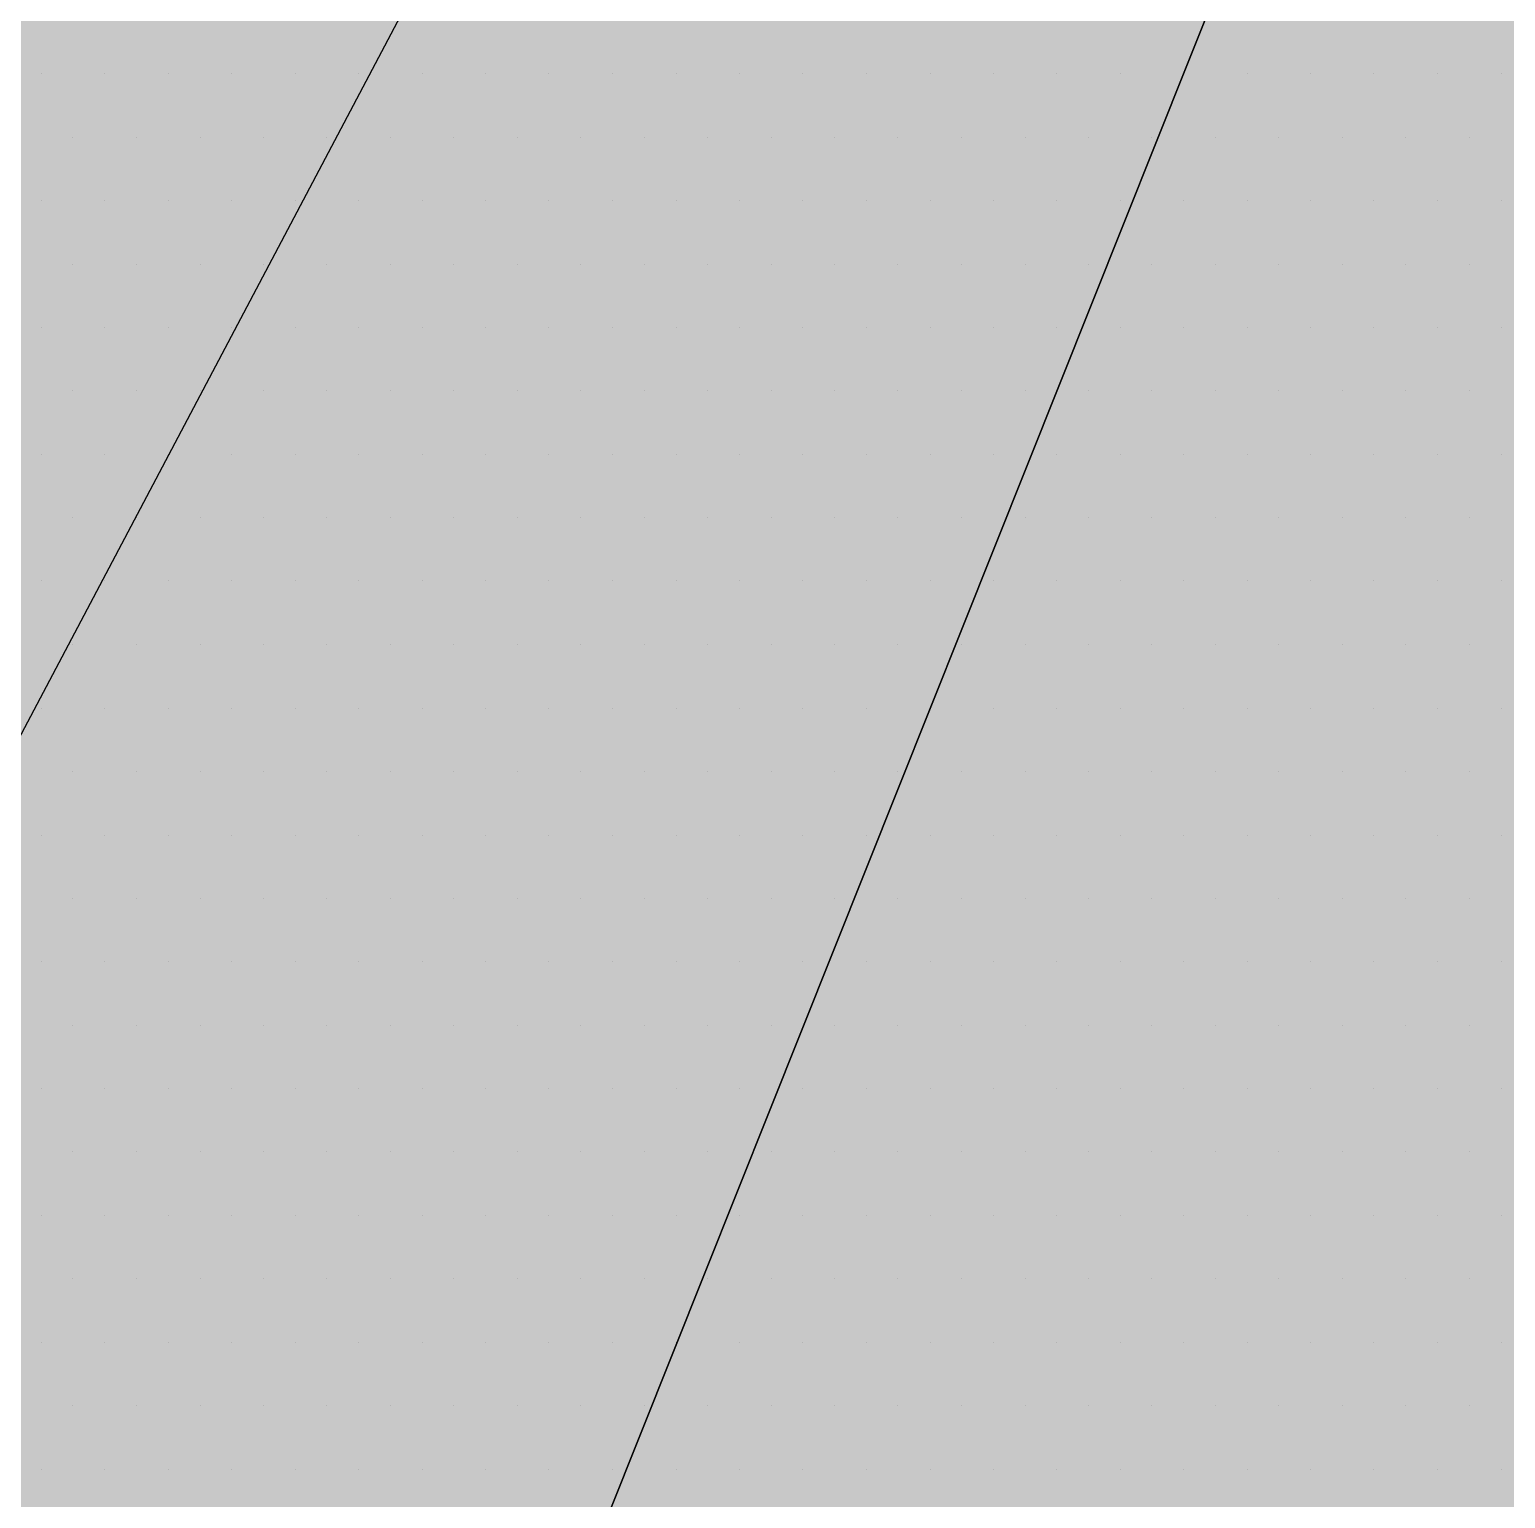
# Paper-space layout 'Layout1' of a CAD drawing. Extents: x -43 to 2298, y -18 to 768.
# Drawn here: x 141.808 to 143.088, y 265.853 to 267.128 of the extents above; entities that cross this region are included whole.
import ezdxf

# ---------------------------------------------------------------- set-up
doc = ezdxf.new("R2010")
doc.units = 0
doc.header["$LTSCALE"] = 2
doc.linetypes.add('CACHEX2', pattern=[0.75, 0.5, -0.25])
doc.layers.add('CARTOUCHE', color=7, linetype='Continuous')
doc.layers.add('LOGO', color=7, linetype='Continuous')

# ---------------------------------------------------------------- blocks, each defined once
blk = doc.blocks.new('A$C715108E3')
at = {"layer": 'LOGO', "color": 131}
for p, q in [((-6.947, -4.892), (-6.947, -4.892)), ((-6.855, -4.892), (-6.855, -4.892)), ((-6.7637, -4.892), (-6.7637, -4.892)), ((-6.6719, -4.892), (-6.6719, -4.892)), ((-6.5799, -4.892), (-6.5799, -4.892)), ((-6.4886, -4.892), (-6.4886, -4.892)), ((-6.3966, -4.892), (-6.3966, -4.892)), ((-6.305, -4.892), (-6.305, -4.892)), ((-6.2133, -4.892), (-6.2133, -4.892)), ((-6.1213, -4.892), (-6.1213, -4.892)), ((-6.0296, -4.892), (-6.0296, -4.892)), ((-5.9376, -4.892), (-5.9376, -4.892)), ((-5.8464, -4.892), (-5.8464, -4.892)), ((-5.7543, -4.892), (-5.7543, -4.892)), ((-5.6625, -4.892), (-5.6625, -4.892)), ((-5.571, -4.892), (-5.571, -4.892)), ((-5.4792, -4.892), (-5.4792, -4.892)), ((-5.3874, -4.892), (-5.3874, -4.892)), ((-5.2959, -4.892), (-5.2959, -4.892)), ((-5.2041, -4.892), (-5.2041, -4.892)), ((-5.1121, -4.892), (-5.1121, -4.892)), ((-5.0208, -4.892), (-5.0208, -4.892)), ((-4.929, -4.892), (-4.929, -4.892)), ((-4.8369, -4.892), (-4.8369, -4.892)), ((-6.9013, -4.9833), (-6.9013, -4.9833)), ((-6.8095, -4.9833), (-6.8095, -4.9833)), ((-6.7175, -4.9833), (-6.7175, -4.9833)), ((-6.6262, -4.9833), (-6.6262, -4.9833)), ((-6.5342, -4.9833), (-6.5342, -4.9833)), ((-6.4421, -4.9833), (-6.4421, -4.9833)), ((-6.3509, -4.9833), (-6.3509, -4.9833)), ((-6.2589, -4.9833), (-6.2589, -4.9833)), ((-6.1672, -4.9833), (-6.1672, -4.9833)), ((-6.0757, -4.9833), (-6.0757, -4.9833)), ((-5.9841, -4.9833), (-5.9841, -4.9833)), ((-5.8921, -4.9833), (-5.8921, -4.9833)), ((-5.8001, -4.9833), (-5.8001, -4.9833)), ((-5.7088, -4.9833), (-5.7088, -4.9833)), ((-5.6168, -4.9833), (-5.6168, -4.9833)), ((-5.5249, -4.9833), (-5.5249, -4.9833)), ((-5.4335, -4.9833), (-5.4335, -4.9833)), ((-5.3417, -4.9833), (-5.3417, -4.9833)), ((-5.2498, -4.9833), (-5.2498, -4.9833)), ((-5.1584, -4.9833), (-5.1584, -4.9833)), ((-5.0665, -4.9833), (-5.0665, -4.9833)), ((-4.9745, -4.9833), (-4.9745, -4.9833)), ((-4.8829, -4.9833), (-4.8829, -4.9833)), ((-6.947, -5.0748), (-6.947, -5.0748)), ((-6.855, -5.0748), (-6.855, -5.0748)), ((-6.7637, -5.0748), (-6.7637, -5.0748)), ((-6.6719, -5.0748), (-6.6719, -5.0748)), ((-6.5799, -5.0748), (-6.5799, -5.0748)), ((-6.4886, -5.0748), (-6.4886, -5.0748)), ((-6.3966, -5.0748), (-6.3966, -5.0748)), ((-6.305, -5.0748), (-6.305, -5.0748)), ((-6.2133, -5.0748), (-6.2133, -5.0748)), ((-6.1213, -5.0748), (-6.1213, -5.0748)), ((-6.0296, -5.0748), (-6.0296, -5.0748)), ((-5.9376, -5.0748), (-5.9376, -5.0748)), ((-5.8464, -5.0748), (-5.8464, -5.0748)), ((-5.7543, -5.0748), (-5.7543, -5.0748)), ((-5.6625, -5.0748), (-5.6625, -5.0748)), ((-5.571, -5.0748), (-5.571, -5.0748)), ((-5.4792, -5.0748), (-5.4792, -5.0748)), ((-5.3874, -5.0748), (-5.3874, -5.0748)), ((-5.2959, -5.0748), (-5.2959, -5.0748)), ((-5.2041, -5.0748), (-5.2041, -5.0748)), ((-5.1121, -5.0748), (-5.1121, -5.0748)), ((-5.0208, -5.0748), (-5.0208, -5.0748)), ((-4.929, -5.0748), (-4.929, -5.0748)), ((-4.8369, -5.0748), (-4.8369, -5.0748)), ((-6.9013, -5.1674), (-6.9013, -5.1674)), ((-6.8095, -5.1674), (-6.8095, -5.1674)), ((-6.7175, -5.1674), (-6.7175, -5.1674)), ((-6.6262, -5.1674), (-6.6262, -5.1674)), ((-6.5342, -5.1674), (-6.5342, -5.1674)), ((-6.4421, -5.1674), (-6.4421, -5.1674)), ((-6.3509, -5.1674), (-6.3509, -5.1674)), ((-6.2589, -5.1674), (-6.2589, -5.1674)), ((-6.1672, -5.1674), (-6.1672, -5.1674)), ((-6.0757, -5.1674), (-6.0757, -5.1674)), ((-5.9841, -5.1674), (-5.9841, -5.1674)), ((-5.8921, -5.1674), (-5.8921, -5.1674)), ((-5.8001, -5.1674), (-5.8001, -5.1674)), ((-5.7088, -5.1674), (-5.7088, -5.1674)), ((-5.6168, -5.1674), (-5.6168, -5.1674)), ((-5.5249, -5.1674), (-5.5249, -5.1674)), ((-5.4335, -5.1674), (-5.4335, -5.1674)), ((-5.3417, -5.1674), (-5.3417, -5.1674)), ((-5.2498, -5.1674), (-5.2498, -5.1674)), ((-5.1584, -5.1674), (-5.1584, -5.1674)), ((-5.0665, -5.1674), (-5.0665, -5.1674)), ((-4.9745, -5.1674), (-4.9745, -5.1674)), ((-4.8829, -5.1674), (-4.8829, -5.1674)), ((-6.947, -5.2586), (-6.947, -5.2586)), ((-6.855, -5.2586), (-6.855, -5.2586)), ((-6.7637, -5.2586), (-6.7637, -5.2586)), ((-6.6719, -5.2586), (-6.6719, -5.2586)), ((-6.5799, -5.2586), (-6.5799, -5.2586)), ((-6.4886, -5.2586), (-6.4886, -5.2586)), ((-6.3966, -5.2586), (-6.3966, -5.2586)), ((-6.305, -5.2586), (-6.305, -5.2586)), ((-6.2133, -5.2586), (-6.2133, -5.2586)), ((-6.1213, -5.2586), (-6.1213, -5.2586)), ((-6.0296, -5.2586), (-6.0296, -5.2586)), ((-5.9376, -5.2586), (-5.9376, -5.2586)), ((-5.8464, -5.2586), (-5.8464, -5.2586)), ((-5.7543, -5.2586), (-5.7543, -5.2586)), ((-5.6625, -5.2586), (-5.6625, -5.2586)), ((-5.571, -5.2586), (-5.571, -5.2586)), ((-5.4792, -5.2586), (-5.4792, -5.2586)), ((-5.3874, -5.2586), (-5.3874, -5.2586)), ((-5.2959, -5.2586), (-5.2959, -5.2586)), ((-5.2041, -5.2586), (-5.2041, -5.2586)), ((-5.1121, -5.2586), (-5.1121, -5.2586)), ((-5.0208, -5.2586), (-5.0208, -5.2586)), ((-4.929, -5.2586), (-4.929, -5.2586)), ((-4.8369, -5.2586), (-4.8369, -5.2586)), ((-6.9013, -5.3499), (-6.9013, -5.3499)), ((-6.8095, -5.3499), (-6.8095, -5.3499)), ((-6.7175, -5.3499), (-6.7175, -5.3499)), ((-6.6262, -5.3499), (-6.6262, -5.3499)), ((-6.5342, -5.3499), (-6.5342, -5.3499)), ((-6.4421, -5.3499), (-6.4421, -5.3499)), ((-6.3509, -5.3499), (-6.3509, -5.3499)), ((-6.2589, -5.3499), (-6.2589, -5.3499)), ((-6.1672, -5.3499), (-6.1672, -5.3499)), ((-6.0757, -5.3499), (-6.0757, -5.3499)), ((-5.9841, -5.3499), (-5.9841, -5.3499)), ((-5.8921, -5.3499), (-5.8921, -5.3499)), ((-5.8001, -5.3499), (-5.8001, -5.3499)), ((-5.7088, -5.3499), (-5.7088, -5.3499)), ((-5.6168, -5.3499), (-5.6168, -5.3499)), ((-5.5249, -5.3499), (-5.5249, -5.3499)), ((-5.4335, -5.3499), (-5.4335, -5.3499)), ((-5.3417, -5.3499), (-5.3417, -5.3499)), ((-5.2498, -5.3499), (-5.2498, -5.3499)), ((-5.1584, -5.3499), (-5.1584, -5.3499)), ((-5.0665, -5.3499), (-5.0665, -5.3499)), ((-4.9745, -5.3499), (-4.9745, -5.3499)), ((-4.8829, -5.3499), (-4.8829, -5.3499)), ((-6.947, -5.4423), (-6.947, -5.4423)), ((-6.855, -5.4423), (-6.855, -5.4423)), ((-6.7637, -5.4423), (-6.7637, -5.4423)), ((-6.6719, -5.4423), (-6.6719, -5.4423)), ((-6.5799, -5.4423), (-6.5799, -5.4423)), ((-6.4886, -5.4423), (-6.4886, -5.4423)), ((-6.3966, -5.4423), (-6.3966, -5.4423)), ((-6.305, -5.4423), (-6.305, -5.4423)), ((-6.2133, -5.4423), (-6.2133, -5.4423)), ((-6.1213, -5.4423), (-6.1213, -5.4423)), ((-6.0296, -5.4423), (-6.0296, -5.4423)), ((-5.9376, -5.4423), (-5.9376, -5.4423)), ((-5.8464, -5.4423), (-5.8464, -5.4423)), ((-5.7543, -5.4423), (-5.7543, -5.4423)), ((-5.6625, -5.4423), (-5.6625, -5.4423)), ((-5.571, -5.4423), (-5.571, -5.4423)), ((-5.4792, -5.4423), (-5.4792, -5.4423)), ((-5.3874, -5.4423), (-5.3874, -5.4423)), ((-5.2959, -5.4423), (-5.2959, -5.4423)), ((-5.2041, -5.4423), (-5.2041, -5.4423)), ((-5.1121, -5.4423), (-5.1121, -5.4423)), ((-5.0208, -5.4423), (-5.0208, -5.4423)), ((-4.929, -5.4423), (-4.929, -5.4423)), ((-4.8369, -5.4423), (-4.8369, -5.4423)), ((-6.9013, -5.5339), (-6.9013, -5.5339)), ((-6.8095, -5.5339), (-6.8095, -5.5339)), ((-6.7175, -5.5339), (-6.7175, -5.5339)), ((-6.6262, -5.5339), (-6.6262, -5.5339)), ((-6.5342, -5.5339), (-6.5342, -5.5339)), ((-6.4421, -5.5339), (-6.4421, -5.5339)), ((-6.3509, -5.5339), (-6.3509, -5.5339)), ((-6.2589, -5.5339), (-6.2589, -5.5339)), ((-6.1672, -5.5339), (-6.1672, -5.5339)), ((-6.0757, -5.5339), (-6.0757, -5.5339)), ((-5.9841, -5.5339), (-5.9841, -5.5339)), ((-5.8921, -5.5339), (-5.8921, -5.5339)), ((-5.8001, -5.5339), (-5.8001, -5.5339)), ((-5.7088, -5.5339), (-5.7088, -5.5339)), ((-5.6168, -5.5339), (-5.6168, -5.5339)), ((-5.5249, -5.5339), (-5.5249, -5.5339)), ((-5.4335, -5.5339), (-5.4335, -5.5339)), ((-5.3417, -5.5339), (-5.3417, -5.5339)), ((-5.2498, -5.5339), (-5.2498, -5.5339)), ((-5.1584, -5.5339), (-5.1584, -5.5339)), ((-5.0665, -5.5339), (-5.0665, -5.5339)), ((-4.9745, -5.5339), (-4.9745, -5.5339)), ((-4.8829, -5.5339), (-4.8829, -5.5339)), ((-6.947, -5.625), (-6.947, -5.625)), ((-6.855, -5.625), (-6.855, -5.625)), ((-6.7637, -5.625), (-6.7637, -5.625)), ((-6.6719, -5.625), (-6.6719, -5.625)), ((-6.5799, -5.625), (-6.5799, -5.625)), ((-6.4886, -5.625), (-6.4886, -5.625)), ((-6.3966, -5.625), (-6.3966, -5.625)), ((-6.305, -5.625), (-6.305, -5.625)), ((-6.2133, -5.625), (-6.2133, -5.625)), ((-6.1213, -5.625), (-6.1213, -5.625)), ((-6.0296, -5.625), (-6.0296, -5.625)), ((-5.9376, -5.625), (-5.9376, -5.625)), ((-5.8464, -5.625), (-5.8464, -5.625)), ((-5.7543, -5.625), (-5.7543, -5.625)), ((-5.6625, -5.625), (-5.6625, -5.625)), ((-5.571, -5.625), (-5.571, -5.625)), ((-5.4792, -5.625), (-5.4792, -5.625)), ((-5.3874, -5.625), (-5.3874, -5.625)), ((-5.2959, -5.625), (-5.2959, -5.625)), ((-5.2041, -5.625), (-5.2041, -5.625)), ((-5.1121, -5.625), (-5.1121, -5.625)), ((-5.0208, -5.625), (-5.0208, -5.625)), ((-4.929, -5.625), (-4.929, -5.625)), ((-4.8369, -5.625), (-4.8369, -5.625)), ((-6.9013, -5.7174), (-6.9013, -5.7174)), ((-6.8095, -5.7174), (-6.8095, -5.7174)), ((-6.7175, -5.7174), (-6.7175, -5.7174)), ((-6.6262, -5.7174), (-6.6262, -5.7174)), ((-6.5342, -5.7174), (-6.5342, -5.7174)), ((-6.4421, -5.7174), (-6.4421, -5.7174)), ((-6.3509, -5.7174), (-6.3509, -5.7174)), ((-6.2589, -5.7174), (-6.2589, -5.7174)), ((-6.1672, -5.7174), (-6.1672, -5.7174)), ((-6.0757, -5.7174), (-6.0757, -5.7174)), ((-5.9841, -5.7174), (-5.9841, -5.7174)), ((-5.8921, -5.7174), (-5.8921, -5.7174)), ((-5.8001, -5.7174), (-5.8001, -5.7174)), ((-5.7088, -5.7174), (-5.7088, -5.7174)), ((-5.6168, -5.7174), (-5.6168, -5.7174)), ((-5.5249, -5.7174), (-5.5249, -5.7174)), ((-5.4335, -5.7174), (-5.4335, -5.7174)), ((-5.3417, -5.7174), (-5.3417, -5.7174)), ((-5.2498, -5.7174), (-5.2498, -5.7174)), ((-5.1584, -5.7174), (-5.1584, -5.7174)), ((-5.0665, -5.7174), (-5.0665, -5.7174)), ((-4.9745, -5.7174), (-4.9745, -5.7174)), ((-4.8829, -5.7174), (-4.8829, -5.7174)), ((-6.947, -5.8091), (-6.947, -5.8091)), ((-6.855, -5.8091), (-6.855, -5.8091)), ((-6.7637, -5.8091), (-6.7637, -5.8091)), ((-6.6719, -5.8091), (-6.6719, -5.8091)), ((-6.5799, -5.8091), (-6.5799, -5.8091)), ((-6.4886, -5.8091), (-6.4886, -5.8091)), ((-6.3966, -5.8091), (-6.3966, -5.8091)), ((-6.305, -5.8091), (-6.305, -5.8091)), ((-6.2133, -5.8091), (-6.2133, -5.8091)), ((-6.1213, -5.8091), (-6.1213, -5.8091)), ((-6.0296, -5.8091), (-6.0296, -5.8091)), ((-5.9376, -5.8091), (-5.9376, -5.8091)), ((-5.8464, -5.8091), (-5.8464, -5.8091)), ((-5.7543, -5.8091), (-5.7543, -5.8091)), ((-5.6625, -5.8091), (-5.6625, -5.8091)), ((-5.571, -5.8091), (-5.571, -5.8091)), ((-5.4792, -5.8091), (-5.4792, -5.8091)), ((-5.3874, -5.8091), (-5.3874, -5.8091)), ((-5.2959, -5.8091), (-5.2959, -5.8091)), ((-5.2041, -5.8091), (-5.2041, -5.8091)), ((-5.1121, -5.8091), (-5.1121, -5.8091)), ((-5.0208, -5.8091), (-5.0208, -5.8091)), ((-4.929, -5.8091), (-4.929, -5.8091)), ((-4.8369, -5.8091), (-4.8369, -5.8091)), ((-6.9013, -5.9003), (-6.9013, -5.9003)), ((-6.8095, -5.9003), (-6.8095, -5.9003)), ((-6.7175, -5.9003), (-6.7175, -5.9003)), ((-6.6262, -5.9003), (-6.6262, -5.9003)), ((-6.5342, -5.9003), (-6.5342, -5.9003)), ((-6.4421, -5.9003), (-6.4421, -5.9003)), ((-6.3509, -5.9003), (-6.3509, -5.9003)), ((-6.2589, -5.9003), (-6.2589, -5.9003)), ((-6.1672, -5.9003), (-6.1672, -5.9003)), ((-6.0757, -5.9003), (-6.0757, -5.9003)), ((-5.9841, -5.9003), (-5.9841, -5.9003)), ((-5.8921, -5.9003), (-5.8921, -5.9003)), ((-5.8001, -5.9003), (-5.8001, -5.9003)), ((-5.7088, -5.9003), (-5.7088, -5.9003)), ((-5.6168, -5.9003), (-5.6168, -5.9003)), ((-5.5249, -5.9003), (-5.5249, -5.9003)), ((-5.4335, -5.9003), (-5.4335, -5.9003)), ((-5.3417, -5.9003), (-5.3417, -5.9003)), ((-5.2498, -5.9003), (-5.2498, -5.9003)), ((-5.1584, -5.9003), (-5.1584, -5.9003)), ((-5.0665, -5.9003), (-5.0665, -5.9003)), ((-4.9745, -5.9003), (-4.9745, -5.9003)), ((-4.8829, -5.9003), (-4.8829, -5.9003)), ((-6.947, -5.9927), (-6.947, -5.9927)), ((-6.855, -5.9927), (-6.855, -5.9927)), ((-6.7637, -5.9927), (-6.7637, -5.9927)), ((-6.6719, -5.9927), (-6.6719, -5.9927)), ((-6.5799, -5.9927), (-6.5799, -5.9927)), ((-6.4886, -5.9927), (-6.4886, -5.9927)), ((-6.3966, -5.9927), (-6.3966, -5.9927)), ((-6.305, -5.9927), (-6.305, -5.9927)), ((-6.2133, -5.9927), (-6.2133, -5.9927)), ((-6.1213, -5.9927), (-6.1213, -5.9927)), ((-6.0296, -5.9927), (-6.0296, -5.9927)), ((-5.9376, -5.9927), (-5.9376, -5.9927)), ((-5.8464, -5.9927), (-5.8464, -5.9927)), ((-5.7543, -5.9927), (-5.7543, -5.9927)), ((-5.6625, -5.9927), (-5.6625, -5.9927)), ((-5.571, -5.9927), (-5.571, -5.9927)), ((-5.4792, -5.9927), (-5.4792, -5.9927)), ((-5.3874, -5.9927), (-5.3874, -5.9927)), ((-5.2959, -5.9927), (-5.2959, -5.9927)), ((-5.2041, -5.9927), (-5.2041, -5.9927)), ((-5.1121, -5.9927), (-5.1121, -5.9927)), ((-5.0208, -5.9927), (-5.0208, -5.9927)), ((-4.929, -5.9927), (-4.929, -5.9927)), ((-4.8369, -5.9927), (-4.8369, -5.9927)), ((-6.9013, -6.0842), (-6.9013, -6.0842)), ((-6.8095, -6.0842), (-6.8095, -6.0842)), ((-6.7175, -6.0842), (-6.7175, -6.0842)), ((-6.6262, -6.0842), (-6.6262, -6.0842)), ((-6.5342, -6.0842), (-6.5342, -6.0842)), ((-6.4421, -6.0842), (-6.4421, -6.0842)), ((-6.3509, -6.0842), (-6.3509, -6.0842)), ((-6.2589, -6.0842), (-6.2589, -6.0842)), ((-6.1672, -6.0842), (-6.1672, -6.0842)), ((-6.0757, -6.0842), (-6.0757, -6.0842)), ((-5.9841, -6.0842), (-5.9841, -6.0842)), ((-5.8921, -6.0842), (-5.8921, -6.0842)), ((-5.8001, -6.0842), (-5.8001, -6.0842)), ((-5.7088, -6.0842), (-5.7088, -6.0842)), ((-5.6168, -6.0842), (-5.6168, -6.0842)), ((-5.5249, -6.0842), (-5.5249, -6.0842)), ((-5.4335, -6.0842), (-5.4335, -6.0842)), ((-5.3417, -6.0842), (-5.3417, -6.0842)), ((-5.2498, -6.0842), (-5.2498, -6.0842)), ((-5.1584, -6.0842), (-5.1584, -6.0842)), ((-5.0665, -6.0842), (-5.0665, -6.0842)), ((-4.9745, -6.0842), (-4.9745, -6.0842)), ((-4.8829, -6.0842), (-4.8829, -6.0842)), ((-6.947, -6.1753), (-6.947, -6.1753)), ((-6.855, -6.1753), (-6.855, -6.1753)), ((-6.7637, -6.1753), (-6.7637, -6.1753)), ((-6.6719, -6.1753), (-6.6719, -6.1753)), ((-6.5799, -6.1753), (-6.5799, -6.1753)), ((-6.4886, -6.1753), (-6.4886, -6.1753)), ((-6.3966, -6.1753), (-6.3966, -6.1753)), ((-6.305, -6.1753), (-6.305, -6.1753)), ((-6.2133, -6.1753), (-6.2133, -6.1753)), ((-6.1213, -6.1753), (-6.1213, -6.1753)), ((-6.0296, -6.1753), (-6.0296, -6.1753)), ((-5.9376, -6.1753), (-5.9376, -6.1753)), ((-5.8464, -6.1753), (-5.8464, -6.1753)), ((-5.7543, -6.1753), (-5.7543, -6.1753)), ((-5.6625, -6.1753), (-5.6625, -6.1753)), ((-5.571, -6.1753), (-5.571, -6.1753)), ((-5.4792, -6.1753), (-5.4792, -6.1753)), ((-5.3874, -6.1753), (-5.3874, -6.1753)), ((-5.2959, -6.1753), (-5.2959, -6.1753)), ((-5.2041, -6.1753), (-5.2041, -6.1753)), ((-5.1121, -6.1753), (-5.1121, -6.1753)), ((-5.0208, -6.1753), (-5.0208, -6.1753)), ((-4.929, -6.1753), (-4.929, -6.1753)), ((-4.8369, -6.1753), (-4.8369, -6.1753)), ((-6.9013, -6.2678), (-6.9013, -6.2678)), ((-6.8095, -6.2678), (-6.8095, -6.2678)), ((-6.7175, -6.2678), (-6.7175, -6.2678)), ((-6.6262, -6.2678), (-6.6262, -6.2678)), ((-6.5342, -6.2678), (-6.5342, -6.2678)), ((-6.4421, -6.2678), (-6.4421, -6.2678)), ((-6.3509, -6.2678), (-6.3509, -6.2678)), ((-6.2589, -6.2678), (-6.2589, -6.2678)), ((-6.1672, -6.2678), (-6.1672, -6.2678)), ((-6.0757, -6.2678), (-6.0757, -6.2678)), ((-5.9841, -6.2678), (-5.9841, -6.2678)), ((-5.8921, -6.2678), (-5.8921, -6.2678)), ((-5.8001, -6.2678), (-5.8001, -6.2678)), ((-5.7088, -6.2678), (-5.7088, -6.2678)), ((-5.6168, -6.2678), (-5.6168, -6.2678)), ((-5.5249, -6.2678), (-5.5249, -6.2678)), ((-5.4335, -6.2678), (-5.4335, -6.2678)), ((-5.3417, -6.2678), (-5.3417, -6.2678)), ((-5.2498, -6.2678), (-5.2498, -6.2678)), ((-5.1584, -6.2678), (-5.1584, -6.2678)), ((-5.0665, -6.2678), (-5.0665, -6.2678)), ((-4.9745, -6.2678), (-4.9745, -6.2678)), ((-4.8829, -6.2678), (-4.8829, -6.2678)), ((-6.947, -6.3593), (-6.947, -6.3593)), ((-6.855, -6.3593), (-6.855, -6.3593)), ((-6.7637, -6.3593), (-6.7637, -6.3593)), ((-6.6719, -6.3593), (-6.6719, -6.3593)), ((-6.5799, -6.3593), (-6.5799, -6.3593)), ((-6.4886, -6.3593), (-6.4886, -6.3593)), ((-6.3966, -6.3593), (-6.3966, -6.3593)), ((-6.305, -6.3593), (-6.305, -6.3593)), ((-6.2133, -6.3593), (-6.2133, -6.3593)), ((-6.1213, -6.3593), (-6.1213, -6.3593)), ((-6.0296, -6.3593), (-6.0296, -6.3593)), ((-5.9376, -6.3593), (-5.9376, -6.3593)), ((-5.8464, -6.3593), (-5.8464, -6.3593)), ((-5.7543, -6.3593), (-5.7543, -6.3593)), ((-5.6625, -6.3593), (-5.6625, -6.3593)), ((-5.571, -6.3593), (-5.571, -6.3593)), ((-5.4792, -6.3593), (-5.4792, -6.3593)), ((-5.3874, -6.3593), (-5.3874, -6.3593)), ((-5.2959, -6.3593), (-5.2959, -6.3593)), ((-5.2041, -6.3593), (-5.2041, -6.3593)), ((-5.1121, -6.3593), (-5.1121, -6.3593)), ((-5.0208, -6.3593), (-5.0208, -6.3593)), ((-4.929, -6.3593), (-4.929, -6.3593)), ((-4.8369, -6.3593), (-4.8369, -6.3593)), ((-6.9013, -6.4508), (-6.9013, -6.4508)), ((-6.8095, -6.4508), (-6.8095, -6.4508)), ((-6.7175, -6.4508), (-6.7175, -6.4508)), ((-6.6262, -6.4508), (-6.6262, -6.4508)), ((-6.5342, -6.4508), (-6.5342, -6.4508)), ((-6.4421, -6.4508), (-6.4421, -6.4508)), ((-6.3509, -6.4508), (-6.3509, -6.4508)), ((-6.2589, -6.4508), (-6.2589, -6.4508)), ((-6.1672, -6.4508), (-6.1672, -6.4508)), ((-6.0757, -6.4508), (-6.0757, -6.4508)), ((-5.9841, -6.4508), (-5.9841, -6.4508)), ((-5.8921, -6.4508), (-5.8921, -6.4508)), ((-5.8001, -6.4508), (-5.8001, -6.4508)), ((-5.7088, -6.4508), (-5.7088, -6.4508)), ((-5.6168, -6.4508), (-5.6168, -6.4508)), ((-5.5249, -6.4508), (-5.5249, -6.4508)), ((-5.4335, -6.4508), (-5.4335, -6.4508)), ((-5.3417, -6.4508), (-5.3417, -6.4508)), ((-5.2498, -6.4508), (-5.2498, -6.4508)), ((-5.1584, -6.4508), (-5.1584, -6.4508)), ((-5.0665, -6.4508), (-5.0665, -6.4508)), ((-4.9745, -6.4508), (-4.9745, -6.4508)), ((-4.8829, -6.4508), (-4.8829, -6.4508)), ((-6.947, -6.543), (-6.947, -6.543)), ((-6.855, -6.543), (-6.855, -6.543)), ((-6.7637, -6.543), (-6.7637, -6.543)), ((-6.6719, -6.543), (-6.6719, -6.543)), ((-6.5799, -6.543), (-6.5799, -6.543)), ((-6.4886, -6.543), (-6.4886, -6.543)), ((-6.3966, -6.543), (-6.3966, -6.543)), ((-6.305, -6.543), (-6.305, -6.543)), ((-6.2133, -6.543), (-6.2133, -6.543)), ((-6.1213, -6.543), (-6.1213, -6.543)), ((-6.0296, -6.543), (-6.0296, -6.543)), ((-5.9376, -6.543), (-5.9376, -6.543)), ((-5.8464, -6.543), (-5.8464, -6.543)), ((-5.7543, -6.543), (-5.7543, -6.543)), ((-5.6625, -6.543), (-5.6625, -6.543)), ((-5.571, -6.543), (-5.571, -6.543)), ((-5.4792, -6.543), (-5.4792, -6.543)), ((-5.3874, -6.543), (-5.3874, -6.543)), ((-5.2959, -6.543), (-5.2959, -6.543)), ((-5.2041, -6.543), (-5.2041, -6.543)), ((-5.1121, -6.543), (-5.1121, -6.543)), ((-5.0208, -6.543), (-5.0208, -6.543)), ((-4.929, -6.543), (-4.929, -6.543)), ((-4.8369, -6.543), (-4.8369, -6.543)), ((-6.9013, -6.6344), (-6.9013, -6.6344)), ((-6.8095, -6.6344), (-6.8095, -6.6344)), ((-6.7175, -6.6344), (-6.7175, -6.6344)), ((-6.6262, -6.6344), (-6.6262, -6.6344)), ((-6.5342, -6.6344), (-6.5342, -6.6344)), ((-6.4421, -6.6344), (-6.4421, -6.6344)), ((-6.3509, -6.6344), (-6.3509, -6.6344)), ((-6.2589, -6.6344), (-6.2589, -6.6344)), ((-6.1672, -6.6344), (-6.1672, -6.6344)), ((-6.0757, -6.6344), (-6.0757, -6.6344)), ((-5.9841, -6.6344), (-5.9841, -6.6344)), ((-5.8921, -6.6344), (-5.8921, -6.6344)), ((-5.8001, -6.6344), (-5.8001, -6.6344)), ((-5.7088, -6.6344), (-5.7088, -6.6344)), ((-5.6168, -6.6344), (-5.6168, -6.6344)), ((-5.5249, -6.6344), (-5.5249, -6.6344)), ((-5.4335, -6.6344), (-5.4335, -6.6344)), ((-5.3417, -6.6344), (-5.3417, -6.6344)), ((-5.2498, -6.6344), (-5.2498, -6.6344)), ((-5.1584, -6.6344), (-5.1584, -6.6344)), ((-5.0665, -6.6344), (-5.0665, -6.6344)), ((-4.9745, -6.6344), (-4.9745, -6.6344)), ((-4.8829, -6.6344), (-4.8829, -6.6344)), ((-6.947, -6.7259), (-6.947, -6.7259)), ((-6.855, -6.7259), (-6.855, -6.7259)), ((-6.7637, -6.7259), (-6.7637, -6.7259)), ((-6.6719, -6.7259), (-6.6719, -6.7259)), ((-6.5799, -6.7259), (-6.5799, -6.7259)), ((-6.4886, -6.7259), (-6.4886, -6.7259)), ((-6.3966, -6.7259), (-6.3966, -6.7259)), ((-6.305, -6.7259), (-6.305, -6.7259)), ((-6.2133, -6.7259), (-6.2133, -6.7259)), ((-6.1213, -6.7259), (-6.1213, -6.7259)), ((-6.0296, -6.7259), (-6.0296, -6.7259)), ((-5.9376, -6.7259), (-5.9376, -6.7259)), ((-5.8464, -6.7259), (-5.8464, -6.7259)), ((-5.7543, -6.7259), (-5.7543, -6.7259)), ((-5.6625, -6.7259), (-5.6625, -6.7259)), ((-5.571, -6.7259), (-5.571, -6.7259)), ((-5.4792, -6.7259), (-5.4792, -6.7259)), ((-5.3874, -6.7259), (-5.3874, -6.7259)), ((-5.2959, -6.7259), (-5.2959, -6.7259)), ((-5.2041, -6.7259), (-5.2041, -6.7259)), ((-5.1121, -6.7259), (-5.1121, -6.7259)), ((-5.0208, -6.7259), (-5.0208, -6.7259)), ((-4.929, -6.7259), (-4.929, -6.7259)), ((-4.8369, -6.7259), (-4.8369, -6.7259)), ((-6.9013, -6.8181), (-6.9013, -6.8181)), ((-6.8095, -6.8181), (-6.8095, -6.8181)), ((-6.7175, -6.8181), (-6.7175, -6.8181)), ((-6.6262, -6.8181), (-6.6262, -6.8181)), ((-6.5342, -6.8181), (-6.5342, -6.8181)), ((-6.4421, -6.8181), (-6.4421, -6.8181)), ((-6.3509, -6.8181), (-6.3509, -6.8181)), ((-6.2589, -6.8181), (-6.2589, -6.8181)), ((-6.1672, -6.8181), (-6.1672, -6.8181)), ((-6.0757, -6.8181), (-6.0757, -6.8181)), ((-5.9841, -6.8181), (-5.9841, -6.8181)), ((-5.8921, -6.8181), (-5.8921, -6.8181)), ((-5.8001, -6.8181), (-5.8001, -6.8181)), ((-5.7088, -6.8181), (-5.7088, -6.8181)), ((-5.6168, -6.8181), (-5.6168, -6.8181)), ((-5.5249, -6.8181), (-5.5249, -6.8181)), ((-5.4335, -6.8181), (-5.4335, -6.8181)), ((-5.3417, -6.8181), (-5.3417, -6.8181)), ((-5.2498, -6.8181), (-5.2498, -6.8181)), ((-5.1584, -6.8181), (-5.1584, -6.8181)), ((-5.0665, -6.8181), (-5.0665, -6.8181)), ((-4.9745, -6.8181), (-4.9745, -6.8181)), ((-4.8829, -6.8181), (-4.8829, -6.8181)), ((-6.947, -6.9095), (-6.947, -6.9095)), ((-6.855, -6.9095), (-6.855, -6.9095)), ((-6.7637, -6.9095), (-6.7637, -6.9095)), ((-6.6719, -6.9095), (-6.6719, -6.9095)), ((-6.5799, -6.9095), (-6.5799, -6.9095)), ((-6.4886, -6.9095), (-6.4886, -6.9095)), ((-6.3966, -6.9095), (-6.3966, -6.9095)), ((-6.305, -6.9095), (-6.305, -6.9095)), ((-6.2133, -6.9095), (-6.2133, -6.9095)), ((-6.1213, -6.9095), (-6.1213, -6.9095)), ((-6.0296, -6.9095), (-6.0296, -6.9095)), ((-5.9376, -6.9095), (-5.9376, -6.9095)), ((-5.8464, -6.9095), (-5.8464, -6.9095)), ((-5.7543, -6.9095), (-5.7543, -6.9095)), ((-5.6625, -6.9095), (-5.6625, -6.9095)), ((-5.571, -6.9095), (-5.571, -6.9095)), ((-5.4792, -6.9095), (-5.4792, -6.9095)), ((-5.3874, -6.9095), (-5.3874, -6.9095)), ((-5.2959, -6.9095), (-5.2959, -6.9095)), ((-5.2041, -6.9095), (-5.2041, -6.9095)), ((-5.1121, -6.9095), (-5.1121, -6.9095)), ((-5.0208, -6.9095), (-5.0208, -6.9095)), ((-4.929, -6.9095), (-4.929, -6.9095)), ((-4.8369, -6.9095), (-4.8369, -6.9095))]:
    blk.add_line(p, q, dxfattribs=at)
blk = doc.blocks.new('A$C581E6685')
at = {"layer": 'LOGO'}
for color, points in [(32, [(-39.8519, 24.2064), (-40.7961, 26.4077), (-33.3292, 40.5507)]), (40, [(-39.8519, 24.2064), (-33.3292, 40.5507), (-37.1498, 25.5201)])]:
    blk.add_hatch(color=color, dxfattribs=at).paths.add_polyline_path(points)
at = {"layer": 'LOGO', "color": 32}
blk.add_lwpolyline([(-39.8519, 24.2064), (-40.7961, 26.4077), (-33.3292, 40.5507)], close=True, dxfattribs=at)
at = {"layer": 'LOGO', "color": 40}
blk.add_lwpolyline([(-39.8519, 24.2064), (-33.3292, 40.5507), (-37.1498, 25.5201)], close=True, dxfattribs=at)
at = {"layer": 'LOGO', "color": 32, "linetype": 'CACHEX2', "ltscale": 1.5}
blk.add_ellipse((-38.0538, 23.8138), major_axis=(-19.0311, -3.534), ratio=0.590567, dxfattribs=at)
at = {"layer": 'LOGO', "color": 32}
blk.add_ellipse((-37.6144, 23.8499), major_axis=(-13.5768, -4.2839), ratio=0.791971, dxfattribs=at)
at = {"layer": 'CARTOUCHE'}
blk.add_blockref('A$C715108E3', (-31.6739, 36.3189), dxfattribs=at)

psp = doc.layouts.get("Layout1")

# ---------------------------------------------------------------- hatches: boundary and pattern name
at = {"layer": 'CARTOUCHE', "true_color": 0xffffff}
h = psp.add_hatch(color=7, dxfattribs=at)
h.dxf.hatch_style = 1
edge = h.paths.add_edge_path()
edge.add_spline(control_points=[(127.7197, 272.4748), (127.7197, 261.5837), (127.7197, 250.6925), (127.7197, 246.8525), (131.5597, 246.8525), (177.0989, 246.8525), (222.6382, 246.8525), (226.4782, 246.8525), (226.4782, 250.6925), (226.4782, 261.5837), (226.4782, 272.4748), (226.4782, 276.3148), (222.6382, 276.3148), (177.0989, 276.3148), (131.5597, 276.3148), (127.7197, 276.3148), (127.7197, 272.4748)], knot_values=[0, 0, 0, 1, 1, 2.570796, 2.570796, 3.570796, 3.570796, 5.141593, 5.141593, 6.141593, 6.141593, 7.712389, 7.712389, 8.712389, 8.712389, 10.283185, 10.283185, 10.283185], weights=[1, 1, 1, 0.707107, 1, 1, 1, 0.707107, 1, 1, 1, 0.707107, 1, 1, 1, 0.707107, 1], degree=2, periodic=0)

# ---------------------------------------------------------------- linework, layer by layer
at = {"layer": 'CARTOUCHE'}
psp.add_rational_spline([(127.7197, 272.4748), (127.7197, 261.5837), (127.7197, 250.6925), (127.7197, 246.8525), (131.5597, 246.8525), (177.0989, 246.8525), (222.6382, 246.8525), (226.4782, 246.8525), (226.4782, 250.6925), (226.4782, 261.5837), (226.4782, 272.4748), (226.4782, 276.3148), (222.6382, 276.3148), (177.0989, 276.3148), (131.5597, 276.3148), (127.7197, 276.3148), (127.7197, 272.4748)], [1, 1, 1, 0.707106781187, 1, 1, 1, 0.707106781187, 1, 1, 1, 0.707106781187, 1, 1, 1, 0.707106781187, 1], degree=2, knots=[0, 0, 0, 1, 1, 2.570796, 2.570796, 3.570796, 3.570796, 5.141593, 5.141593, 6.141593, 6.141593, 7.712389, 7.712389, 8.712389, 8.712389, 10.283185, 10.283185, 10.283185], dxfattribs=at)

# ---------------------------------------------------------------- block references
at = {"layer": 'CARTOUCHE', "xscale": 0.6, "yscale": 0.6, "zscale": 0.6}
psp.add_blockref('A$C581E6685', (164.9904, 248.2331), dxfattribs=at)

doc.saveas('drawing.dxf')
